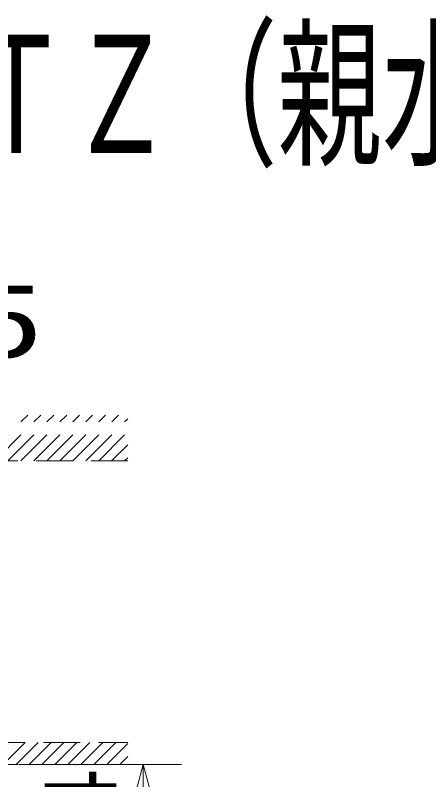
# Model space of a CAD drawing. Units: millimetres on the paper. Extents: x -62 to 66, y -59 to 59.
# Drawn here: x 7.17 to 20.67, y 34.4 to 59.33 of the extents above; entities that cross this region are included whole.
import ezdxf
from ezdxf.enums import TextEntityAlignment as Align

# ---------------------------------------------------------------- set-up
doc = ezdxf.new("R2010")
doc.units = ezdxf.units.MM
doc.linetypes.add('DASHED1', pattern=[1.8, 1.2, -0.6])
doc.layers.add('0-0_MOJI1', color=7, linetype='Continuous')
for name, color, linetype, lineweight in [('0-2_GAIKEI', 4, 'Continuous', 9), ('0-3_SUNPO', 7, 'Continuous', 9), ('0-4_0', 7, 'Continuous', 9)]:
    doc.layers.add(name, color=color, linetype=linetype, lineweight=lineweight)
doc.styles.add('ＭＳ ゴシック', font='')
doc.styles.get('ＭＳ ゴシック').set_extended_font_data('MS Gothic')

# ---------------------------------------------------------------- blocks, each defined once
blk = doc.blocks.new('_Open30')
at = {"layer": '0-4_0'}
blk.add_line((0, 0), (-1, 0), dxfattribs=at)
blk.add_lwpolyline([(-1, 0.2679), (0, 0), (-1, -0.2679)], dxfattribs=at)

msp = doc.modelspace()

# ---------------------------------------------------------------- linework, layer by layer
at = {"layer": '0-2_GAIKEI', "color": 134, "linetype": 'DASHED1'}
for p, q in [((6.078, 44.791), (7.576, 46.289)), ((6.501, 44.791), (7.999, 46.289)), ((6.925, 44.791), (8.423, 46.289)), ((7.349, 44.791), (8.847, 46.289)), ((7.773, 44.791), (9.27, 46.289)), ((8.196, 44.791), (9.694, 46.289)), ((8.62, 44.791), (10.118, 46.289)), ((9.044, 44.791), (10.541, 46.289)), ((9.467, 44.791), (10.846, 46.17)), ((9.891, 44.791), (10.846, 45.746)), ((10.315, 44.791), (10.846, 45.322)), ((10.738, 44.791), (10.846, 44.899)), ((10.846, 44.791), (-11.683, 44.791)), ((6.29, 35.608), (10.846, 35.608)), ((6.768, 34.889), (7.487, 35.608)), ((7.192, 34.889), (7.911, 35.608)), ((7.616, 34.889), (8.335, 35.608)), ((8.039, 34.889), (8.758, 35.608)), ((8.463, 34.889), (9.182, 35.608)), ((8.887, 34.889), (9.606, 35.608)), ((9.311, 34.889), (10.03, 35.608)), ((9.734, 34.889), (10.453, 35.608)), ((10.158, 34.889), (10.846, 35.578)), ((10.582, 34.889), (10.846, 35.154)), ((10.846, 34.889), (6.29, 34.889))]:
    msp.add_line(p, q, dxfattribs=at)
at = {"layer": '0-3_SUNPO'}
msp.add_line((7.289, 34.889), (12.599, 34.889), dxfattribs=at)

# ---------------------------------------------------------------- block references
at = {"layer": '0-3_SUNPO', "xscale": 2.5, "yscale": 2.5, "rotation": 90.00048}
msp.add_blockref('_Open30', (11.349, 34.889), dxfattribs=at)

# ---------------------------------------------------------------- texts
at = {"layer": '0-0_MOJI1', "style": 'ＭＳ ゴシック', "width": 0.65}
msp.add_text('８ＭＰ ３０倍 屋外ＩＲＰＴＺ（親水コート、天井埋込金具付）', height=3.849, dxfattribs=at).set_placement((-35.451, 53.679), align=Align.BOTTOM_LEFT)
at = {"layer": '0-3_SUNPO', "style": 'ＭＳ ゴシック', "width": 1.35}
msp.add_text('φ272.5', height=2.405, dxfattribs=at).set_placement((-6.313, 47.451), align=Align.BOTTOM_LEFT)
at = {"layer": '0-3_SUNPO', "style": 'ＭＳ ゴシック', "width": 1.5}
msp.add_text('144', height=2.405, rotation=90, dxfattribs=at).set_placement((11.187, 27.48), align=Align.BOTTOM_LEFT)

doc.saveas('drawing.dxf')
